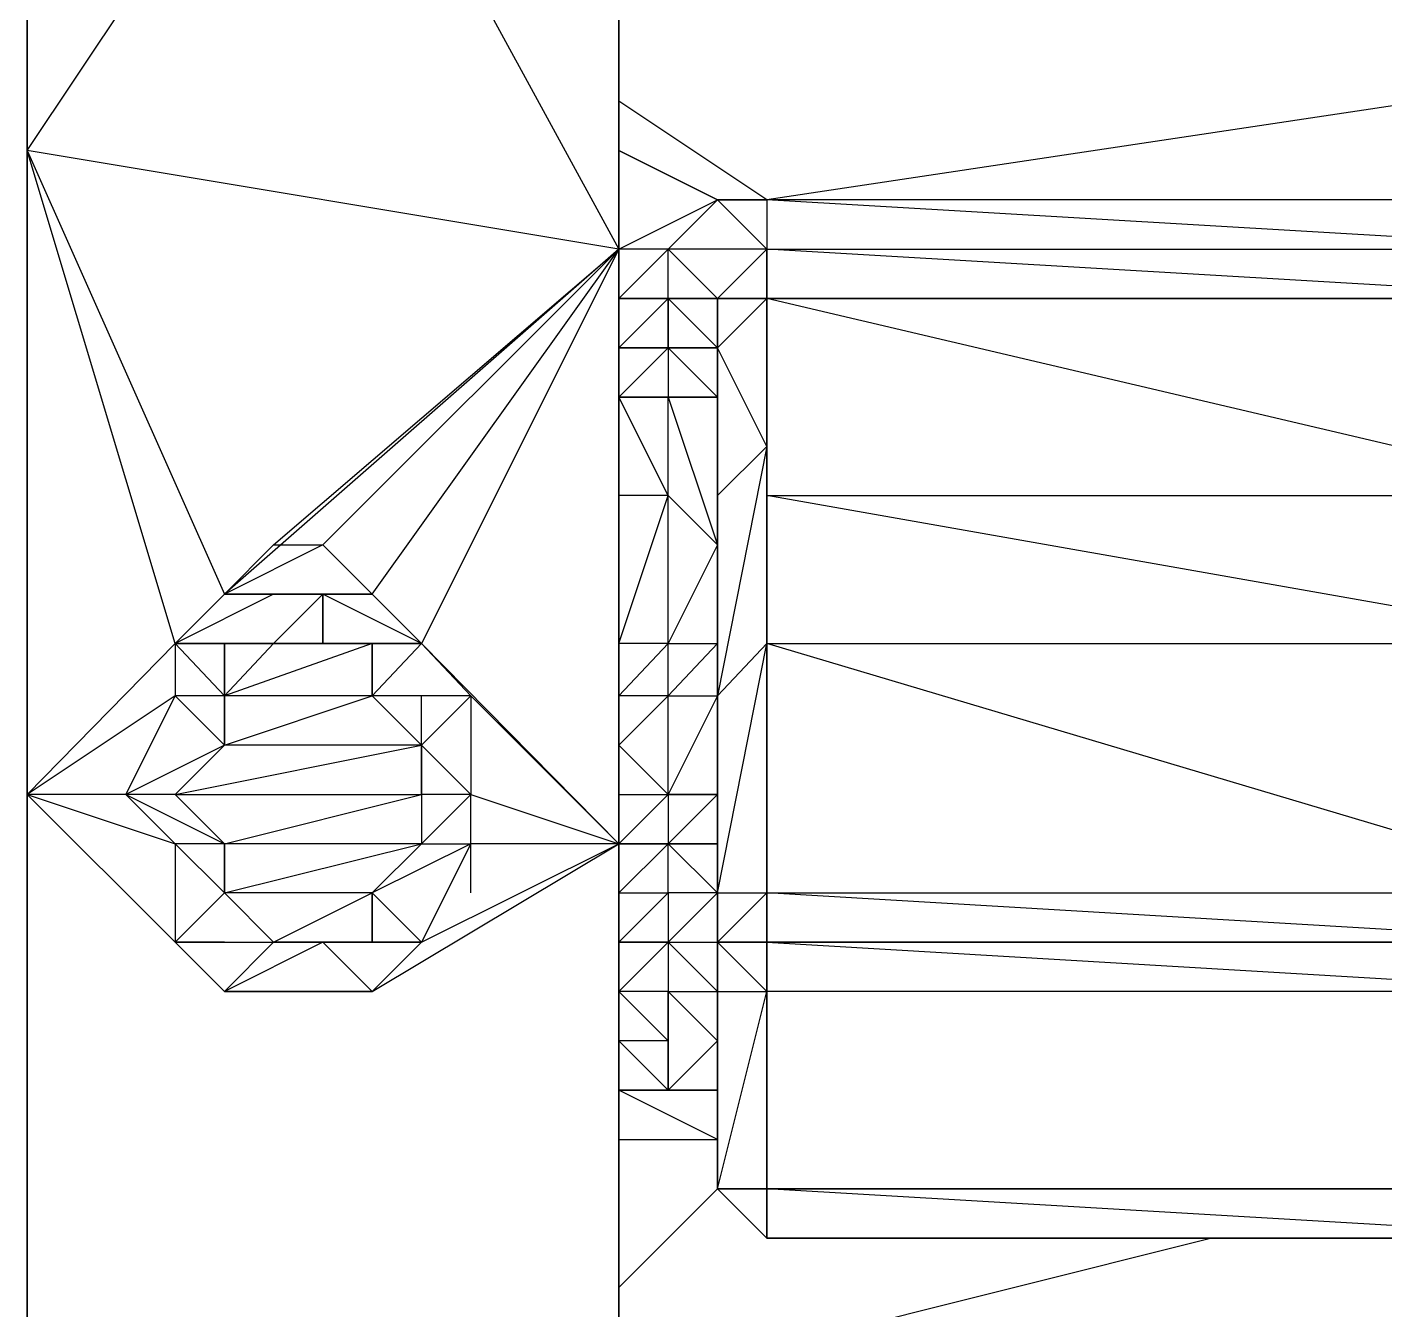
# Model space of a CAD drawing. Extents: x 0 to 75, y 0 to 130.
# Drawn here: x 26.61 to 39.24, y 47.56 to 59.49 of the extents above; entities that cross this region are included whole.
import ezdxf

# ---------------------------------------------------------------- set-up
doc = ezdxf.new("R2010")
doc.units = 0

# ---------------------------------------------------------------- blocks, each defined once
blk = doc.blocks.new('ezc100-1')
at = {"extrusion": (0, -2e-16, -1)}
for p, q in [((-23727.878, 27709.193), (-23727.878, 27680.262)), ((-23727.878, 27692.676), (-23727.878, 27698.64)), ((-23727.878, 27692.676), (-23727.878, 27698.64)), ((-23722.372, 27691.759), (-23722.372, 27697.264)), ((-23722.372, 27697.264), (-23722.372, 27691.759)), ((-23727.878, 27692.676), (-23725.125, 27696.805)), ((-23725.125, 27696.805), (-23722.372, 27691.759)), ((-23711.82, 27693.594), (-23720.996, 27692.217)), ((-23720.996, 27692.217), (-23722.372, 27693.135)), ((-23727.878, 27686.685), (-23727.878, 27692.676)), ((-23727.878, 27692.676), (-23726.042, 27688.547)), ((-23726.501, 27688.088), (-23727.878, 27692.676)), ((-23722.372, 27691.759), (-23727.878, 27692.676)), ((-23727.878, 27686.685), (-23727.878, 27692.676)), ((-23722.372, 27692.676), (-23721.454, 27692.217)), ((-23721.454, 27692.217), (-23722.372, 27692.676)), ((-23722.372, 27691.759), (-23721.454, 27692.217)), ((-23721.454, 27692.217), (-23721.913, 27691.759)), ((-23721.913, 27691.759), (-23721.454, 27692.217)), ((-23721.454, 27692.217), (-23721.913, 27691.759)), ((-23721.454, 27692.217), (-23720.996, 27691.759)), ((-23720.996, 27691.759), (-23721.454, 27692.217)), ((-23721.454, 27692.217), (-23720.996, 27692.217)), ((-23720.996, 27692.217), (-23721.454, 27692.217)), ((-23721.454, 27692.217), (-23721.454, 27692.217)), ((-23720.996, 27692.217), (-23720.996, 27691.759)), ((-23713.196, 27691.759), (-23720.996, 27692.217)), ((-23713.196, 27692.217), (-23720.996, 27692.217)), ((-23722.372, 27691.759), (-23726.042, 27688.547)), ((-23725.584, 27689.006), (-23722.372, 27691.759)), ((-23725.125, 27689.006), (-23722.372, 27691.759)), ((-23722.372, 27691.759), (-23725.125, 27689.006)), ((-23724.666, 27688.547), (-23722.372, 27691.759)), ((-23722.372, 27691.759), (-23724.207, 27688.088)), ((-23722.372, 27691.3), (-23721.913, 27691.759)), ((-23721.913, 27691.759), (-23722.372, 27691.3)), ((-23721.913, 27691.759), (-23722.372, 27691.759)), ((-23722.372, 27686.226), (-23722.372, 27691.759)), ((-23722.372, 27691.759), (-23722.372, 27686.226)), ((-23722.372, 27691.759), (-23722.372, 27691.759)), ((-23722.372, 27691.759), (-23722.372, 27691.759)), ((-23722.372, 27691.759), (-23722.372, 27691.759)), ((-23721.454, 27691.3), (-23721.913, 27691.759)), ((-23721.913, 27691.759), (-23721.454, 27691.3)), ((-23721.913, 27691.3), (-23721.913, 27691.759)), ((-23720.996, 27691.759), (-23721.913, 27691.759)), ((-23721.913, 27691.759), (-23721.454, 27691.3)), ((-23721.454, 27691.3), (-23720.996, 27691.759)), ((-23720.996, 27691.759), (-23720.996, 27691.3)), ((-23720.996, 27691.3), (-23720.996, 27691.759)), ((-23720.996, 27691.759), (-23720.996, 27691.759)), ((-23720.996, 27691.759), (-23720.996, 27691.3)), ((-23713.196, 27691.3), (-23720.996, 27691.759)), ((-23720.996, 27691.759), (-23713.196, 27691.759)), ((-23722.372, 27690.382), (-23722.372, 27691.3)), ((-23722.372, 27691.3), (-23722.372, 27690.382)), ((-23722.372, 27691.3), (-23721.913, 27691.3)), ((-23721.913, 27691.3), (-23722.372, 27691.3)), ((-23722.372, 27691.3), (-23722.372, 27690.841)), ((-23722.372, 27690.841), (-23722.372, 27691.3)), ((-23722.372, 27691.3), (-23722.372, 27691.3)), ((-23722.372, 27690.841), (-23721.913, 27691.3)), ((-23721.913, 27691.3), (-23721.913, 27690.841)), ((-23721.913, 27690.841), (-23721.913, 27691.3)), ((-23721.913, 27691.3), (-23721.454, 27690.841)), ((-23721.454, 27690.841), (-23721.913, 27691.3)), ((-23721.913, 27691.3), (-23721.454, 27691.3)), ((-23721.454, 27691.3), (-23721.913, 27691.3)), ((-23721.454, 27690.841), (-23721.454, 27691.3)), ((-23721.454, 27691.3), (-23721.454, 27690.841)), ((-23721.454, 27691.3), (-23721.454, 27690.841)), ((-23721.454, 27690.841), (-23720.996, 27691.3)), ((-23720.996, 27691.3), (-23721.454, 27691.3)), ((-23720.996, 27691.3), (-23721.454, 27691.3)), ((-23721.454, 27691.3), (-23720.996, 27691.3)), ((-23720.996, 27689.923), (-23720.996, 27691.3)), ((-23720.996, 27691.3), (-23720.996, 27689.923)), ((-23720.996, 27691.3), (-23720.996, 27689.465)), ((-23713.196, 27689.465), (-23720.996, 27691.3)), ((-23720.996, 27691.3), (-23720.996, 27691.3)), ((-23720.996, 27691.3), (-23713.196, 27691.3)), ((-23713.196, 27691.3), (-23720.996, 27691.3)), ((-23720.996, 27691.3), (-23713.196, 27691.3)), ((-23721.913, 27690.841), (-23722.372, 27690.382)), ((-23722.372, 27690.382), (-23722.372, 27690.841)), ((-23722.372, 27690.841), (-23721.913, 27690.841)), ((-23721.913, 27690.841), (-23722.372, 27690.841)), ((-23721.913, 27690.841), (-23721.913, 27690.382)), ((-23721.454, 27690.382), (-23721.913, 27690.841)), ((-23721.913, 27690.841), (-23721.454, 27690.841)), ((-23721.454, 27690.841), (-23721.913, 27690.841)), ((-23721.454, 27690.841), (-23721.913, 27690.841)), ((-23721.454, 27690.841), (-23721.913, 27690.841)), ((-23721.913, 27690.841), (-23721.454, 27690.841)), ((-23721.454, 27689.006), (-23721.454, 27690.841)), ((-23721.454, 27690.841), (-23721.454, 27689.465)), ((-23721.454, 27689.465), (-23721.454, 27690.841)), ((-23720.996, 27689.923), (-23721.454, 27690.841)), ((-23721.454, 27690.382), (-23721.454, 27690.841)), ((-23721.454, 27690.382), (-23721.454, 27690.841)), ((-23721.454, 27690.841), (-23721.454, 27690.382)), ((-23721.454, 27690.841), (-23721.454, 27690.841)), ((-23721.454, 27690.841), (-23721.454, 27690.841)), ((-23722.372, 27690.382), (-23722.372, 27689.465)), ((-23722.372, 27689.465), (-23722.372, 27690.382)), ((-23721.913, 27689.465), (-23722.372, 27690.382)), ((-23722.372, 27690.382), (-23722.372, 27690.382)), ((-23722.372, 27690.382), (-23721.913, 27690.382)), ((-23721.913, 27690.382), (-23722.372, 27690.382)), ((-23721.913, 27690.382), (-23721.454, 27690.382)), ((-23721.913, 27689.465), (-23721.913, 27690.382)), ((-23721.913, 27690.382), (-23721.454, 27689.006)), ((-23721.913, 27690.382), (-23721.454, 27690.382)), ((-23721.454, 27690.382), (-23721.913, 27690.382)), ((-23721.913, 27690.382), (-23721.454, 27690.382)), ((-23721.454, 27690.382), (-23721.454, 27689.006)), ((-23721.454, 27689.006), (-23721.454, 27690.382)), ((-23721.454, 27690.382), (-23721.454, 27689.006)), ((-23721.454, 27690.382), (-23721.454, 27689.006)), ((-23721.454, 27689.006), (-23721.454, 27690.382)), ((-23721.454, 27690.382), (-23721.454, 27690.382)), ((-23720.996, 27689.923), (-23721.454, 27687.602)), ((-23721.454, 27689.465), (-23720.996, 27689.923)), ((-23720.996, 27689.923), (-23720.996, 27689.923)), ((-23720.996, 27688.088), (-23720.996, 27689.923)), ((-23720.996, 27689.923), (-23720.996, 27689.465)), ((-23722.372, 27688.547), (-23722.372, 27689.465)), ((-23722.372, 27689.465), (-23722.372, 27688.088)), ((-23722.372, 27688.088), (-23721.913, 27689.465)), ((-23721.913, 27689.465), (-23722.372, 27689.465)), ((-23721.913, 27688.088), (-23721.913, 27689.465)), ((-23721.454, 27689.006), (-23721.913, 27689.465)), ((-23721.454, 27689.465), (-23721.454, 27689.006)), ((-23721.454, 27687.602), (-23721.454, 27689.465)), ((-23720.996, 27689.465), (-23720.996, 27688.088)), ((-23720.996, 27689.465), (-23720.996, 27689.465)), ((-23713.196, 27688.088), (-23720.996, 27689.465)), ((-23720.996, 27689.465), (-23720.996, 27688.088)), ((-23720.996, 27689.465), (-23713.196, 27689.465)), ((-23726.042, 27688.547), (-23725.584, 27689.006)), ((-23725.125, 27689.006), (-23726.042, 27688.547)), ((-23726.042, 27688.547), (-23725.584, 27689.006)), ((-23726.042, 27688.547), (-23725.584, 27689.006)), ((-23725.584, 27689.006), (-23725.125, 27689.006)), ((-23725.584, 27689.006), (-23725.125, 27689.006)), ((-23724.666, 27688.547), (-23725.125, 27689.006)), ((-23725.125, 27689.006), (-23724.666, 27688.547)), ((-23721.454, 27689.006), (-23721.913, 27688.088)), ((-23721.454, 27687.144), (-23721.454, 27689.006)), ((-23721.454, 27687.602), (-23721.454, 27689.006)), ((-23721.454, 27687.144), (-23721.454, 27689.006)), ((-23721.454, 27689.006), (-23721.454, 27689.006)), ((-23721.454, 27688.088), (-23721.454, 27689.006)), ((-23721.454, 27689.006), (-23721.454, 27687.602)), ((-23725.584, 27688.547), (-23726.501, 27688.088)), ((-23726.042, 27688.547), (-23726.501, 27688.088)), ((-23724.666, 27688.547), (-23726.042, 27688.547)), ((-23726.042, 27688.547), (-23725.125, 27688.547)), ((-23725.125, 27688.547), (-23725.584, 27688.088)), ((-23725.584, 27688.088), (-23725.125, 27688.547)), ((-23725.125, 27688.088), (-23725.125, 27688.547)), ((-23725.125, 27688.547), (-23725.125, 27688.088)), ((-23724.207, 27688.088), (-23725.125, 27688.547)), ((-23725.125, 27688.547), (-23724.666, 27688.547)), ((-23724.207, 27688.088), (-23724.666, 27688.547)), ((-23722.372, 27687.602), (-23722.372, 27688.547)), ((-23722.372, 27688.547), (-23722.372, 27688.088)), ((-23727.878, 27686.685), (-23726.501, 27688.088)), ((-23726.501, 27688.088), (-23725.584, 27688.088)), ((-23725.584, 27688.088), (-23726.501, 27688.088)), ((-23726.501, 27688.088), (-23726.042, 27687.602)), ((-23726.501, 27688.088), (-23726.501, 27687.602)), ((-23725.584, 27688.088), (-23726.042, 27688.088)), ((-23726.042, 27688.088), (-23726.042, 27687.602)), ((-23726.042, 27687.602), (-23726.042, 27688.088)), ((-23726.042, 27688.088), (-23725.584, 27688.088)), ((-23724.666, 27688.088), (-23726.042, 27687.602)), ((-23726.042, 27687.602), (-23725.584, 27688.088)), ((-23725.125, 27688.088), (-23725.584, 27688.088)), ((-23724.666, 27688.088), (-23725.584, 27688.088)), ((-23725.584, 27688.088), (-23725.125, 27688.088)), ((-23724.666, 27688.088), (-23725.125, 27688.088)), ((-23725.125, 27688.088), (-23724.666, 27688.088)), ((-23724.207, 27688.088), (-23725.125, 27688.088)), ((-23725.125, 27688.088), (-23724.666, 27688.088)), ((-23724.666, 27687.602), (-23724.666, 27688.088)), ((-23724.666, 27688.088), (-23724.666, 27687.602)), ((-23724.666, 27687.602), (-23724.666, 27688.088)), ((-23724.666, 27688.088), (-23724.207, 27688.088)), ((-23724.666, 27687.602), (-23724.207, 27688.088)), ((-23724.207, 27688.088), (-23724.207, 27688.088)), ((-23722.372, 27686.226), (-23724.207, 27688.088)), ((-23724.207, 27688.088), (-23723.748, 27687.602)), ((-23722.372, 27687.602), (-23721.913, 27688.088)), ((-23721.913, 27688.088), (-23722.372, 27688.088)), ((-23722.372, 27688.088), (-23722.372, 27687.602)), ((-23721.913, 27687.602), (-23721.913, 27688.088)), ((-23721.913, 27688.088), (-23721.454, 27688.088)), ((-23721.454, 27688.088), (-23721.913, 27687.602)), ((-23721.454, 27685.767), (-23720.996, 27688.088)), ((-23720.996, 27688.088), (-23721.454, 27687.602)), ((-23721.454, 27687.602), (-23721.454, 27688.088)), ((-23720.996, 27685.767), (-23720.996, 27688.088)), ((-23720.996, 27688.088), (-23720.996, 27685.767)), ((-23720.996, 27688.088), (-23720.996, 27685.767)), ((-23713.196, 27685.767), (-23720.996, 27688.088)), ((-23720.996, 27688.088), (-23713.196, 27688.088)), ((-23726.501, 27687.602), (-23727.878, 27686.685)), ((-23726.501, 27687.602), (-23726.96, 27686.685)), ((-23726.96, 27686.685), (-23726.501, 27687.602)), ((-23726.042, 27687.602), (-23726.501, 27687.602)), ((-23726.501, 27687.602), (-23726.042, 27687.144)), ((-23726.501, 27687.602), (-23726.501, 27687.602)), ((-23726.042, 27687.144), (-23726.042, 27687.602)), ((-23726.042, 27687.602), (-23726.042, 27687.144)), ((-23724.666, 27687.602), (-23726.042, 27687.602)), ((-23726.042, 27687.602), (-23726.042, 27687.144)), ((-23726.042, 27687.144), (-23724.666, 27687.602)), ((-23724.207, 27687.602), (-23724.666, 27687.602)), ((-23724.666, 27687.602), (-23724.207, 27687.144)), ((-23723.748, 27687.602), (-23724.666, 27687.602)), ((-23724.207, 27687.144), (-23724.207, 27687.602)), ((-23724.207, 27687.144), (-23723.748, 27687.602)), ((-23723.748, 27687.602), (-23723.748, 27686.685)), ((-23722.372, 27686.226), (-23723.748, 27687.602)), ((-23723.748, 27687.602), (-23723.748, 27686.685)), ((-23722.372, 27687.144), (-23722.372, 27687.602)), ((-23722.372, 27687.602), (-23722.372, 27687.144)), ((-23722.372, 27687.144), (-23721.913, 27687.602)), ((-23721.913, 27687.602), (-23722.372, 27687.602)), ((-23721.454, 27687.602), (-23721.913, 27686.685)), ((-23721.913, 27686.685), (-23721.913, 27687.602)), ((-23721.913, 27687.602), (-23721.454, 27687.602)), ((-23721.454, 27687.602), (-23721.454, 27685.767)), ((-23721.454, 27687.144), (-23721.454, 27687.602)), ((-23721.454, 27686.685), (-23721.454, 27687.602)), ((-23721.454, 27687.602), (-23721.454, 27686.226)), ((-23726.042, 27687.144), (-23726.96, 27686.685)), ((-23726.042, 27687.144), (-23726.501, 27686.685)), ((-23726.501, 27686.685), (-23724.207, 27687.144)), ((-23726.042, 27687.144), (-23726.501, 27686.685)), ((-23724.207, 27687.144), (-23726.042, 27687.144)), ((-23724.207, 27686.685), (-23724.207, 27687.144)), ((-23724.207, 27687.144), (-23724.207, 27686.685)), ((-23723.748, 27686.685), (-23724.207, 27687.144)), ((-23722.372, 27686.685), (-23722.372, 27687.144)), ((-23722.372, 27687.144), (-23722.372, 27686.226)), ((-23722.372, 27686.226), (-23722.372, 27687.144)), ((-23722.372, 27685.308), (-23722.372, 27687.144)), ((-23722.372, 27687.144), (-23722.372, 27685.767)), ((-23721.913, 27686.685), (-23722.372, 27687.144)), ((-23722.372, 27687.144), (-23722.372, 27686.685)), ((-23721.454, 27685.767), (-23721.454, 27687.144)), ((-23721.454, 27684.85), (-23721.454, 27687.144)), ((-23721.454, 27684.85), (-23721.454, 27687.144)), ((-23726.96, 27686.685), (-23727.878, 27686.685)), ((-23727.878, 27686.685), (-23726.501, 27686.226)), ((-23726.501, 27685.308), (-23727.878, 27686.685)), ((-23727.878, 27686.685), (-23727.878, 27680.721)), ((-23727.878, 27680.721), (-23727.878, 27686.685)), ((-23726.501, 27686.685), (-23726.96, 27686.685)), ((-23726.96, 27686.685), (-23726.042, 27686.226)), ((-23726.96, 27686.685), (-23726.501, 27686.226)), ((-23726.501, 27686.226), (-23726.96, 27686.685)), ((-23726.501, 27686.685), (-23726.042, 27686.226)), ((-23726.042, 27686.226), (-23726.501, 27686.685)), ((-23726.501, 27686.685), (-23724.207, 27686.685)), ((-23726.042, 27686.226), (-23724.207, 27686.685)), ((-23724.207, 27686.685), (-23724.207, 27686.226)), ((-23723.748, 27686.685), (-23724.207, 27686.685)), ((-23724.207, 27686.685), (-23724.207, 27686.226)), ((-23724.207, 27686.226), (-23723.748, 27686.685)), ((-23723.748, 27686.685), (-23723.748, 27686.685)), ((-23723.748, 27686.226), (-23723.748, 27686.685)), ((-23723.748, 27686.226), (-23723.748, 27686.685)), ((-23723.748, 27686.685), (-23722.372, 27686.226)), ((-23722.372, 27686.685), (-23721.913, 27686.685)), ((-23722.372, 27686.685), (-23721.913, 27686.685)), ((-23721.913, 27686.685), (-23722.372, 27686.226)), ((-23722.372, 27686.226), (-23722.372, 27686.685)), ((-23721.913, 27686.685), (-23721.454, 27686.685)), ((-23721.454, 27686.685), (-23721.913, 27686.685)), ((-23721.913, 27686.685), (-23721.913, 27686.685)), ((-23721.454, 27686.685), (-23721.913, 27686.685)), ((-23721.913, 27686.685), (-23721.913, 27686.226)), ((-23721.913, 27686.226), (-23721.454, 27686.685)), ((-23721.454, 27686.226), (-23721.454, 27686.685)), ((-23726.042, 27686.226), (-23726.501, 27686.226)), ((-23726.501, 27686.226), (-23726.501, 27685.767)), ((-23726.501, 27686.226), (-23726.501, 27685.308)), ((-23726.501, 27686.226), (-23726.042, 27685.767)), ((-23726.501, 27686.226), (-23726.501, 27685.308)), ((-23726.042, 27686.226), (-23726.042, 27685.767)), ((-23726.042, 27685.767), (-23726.042, 27686.226)), ((-23726.042, 27685.767), (-23724.207, 27686.226)), ((-23724.207, 27686.226), (-23726.042, 27686.226)), ((-23723.748, 27686.226), (-23724.666, 27685.767)), ((-23724.666, 27685.767), (-23724.207, 27686.226)), ((-23724.666, 27685.767), (-23724.207, 27686.226)), ((-23724.207, 27686.226), (-23724.666, 27685.767)), ((-23724.666, 27684.85), (-23722.372, 27686.226)), ((-23724.207, 27686.226), (-23723.748, 27686.226)), ((-23723.748, 27686.226), (-23724.207, 27685.308)), ((-23724.207, 27685.308), (-23722.372, 27686.226)), ((-23723.748, 27685.767), (-23723.748, 27686.226)), ((-23722.372, 27686.226), (-23723.748, 27686.226)), ((-23722.372, 27686.226), (-23721.913, 27686.226)), ((-23721.913, 27686.226), (-23722.372, 27686.226)), ((-23722.372, 27686.226), (-23722.372, 27685.767)), ((-23722.372, 27685.767), (-23721.913, 27686.226)), ((-23721.913, 27686.226), (-23722.372, 27686.226)), ((-23722.372, 27680.262), (-23722.372, 27686.226)), ((-23722.372, 27686.226), (-23722.372, 27680.262)), ((-23722.372, 27686.226), (-23722.372, 27686.226)), ((-23722.372, 27686.226), (-23722.372, 27686.226)), ((-23721.913, 27685.767), (-23721.913, 27686.226)), ((-23721.454, 27685.767), (-23721.913, 27686.226)), ((-23721.913, 27686.226), (-23721.454, 27686.226)), ((-23721.454, 27686.226), (-23721.913, 27686.226)), ((-23721.454, 27685.767), (-23721.454, 27686.226)), ((-23721.454, 27686.226), (-23721.454, 27684.85)), ((-23721.454, 27685.767), (-23721.454, 27686.226)), ((-23721.454, 27686.226), (-23721.454, 27685.767)), ((-23726.042, 27685.767), (-23726.501, 27685.308)), ((-23726.042, 27685.767), (-23725.584, 27685.308)), ((-23724.666, 27685.767), (-23726.042, 27685.767)), ((-23725.584, 27685.308), (-23726.042, 27685.767)), ((-23726.042, 27685.767), (-23725.584, 27685.308)), ((-23725.584, 27685.308), (-23724.666, 27685.767)), ((-23724.666, 27685.767), (-23724.207, 27685.308)), ((-23724.666, 27685.308), (-23724.666, 27685.767)), ((-23724.666, 27685.767), (-23724.666, 27685.308)), ((-23724.666, 27685.308), (-23724.666, 27685.767)), ((-23721.913, 27685.767), (-23722.372, 27685.308)), ((-23722.372, 27685.308), (-23722.372, 27685.767)), ((-23722.372, 27685.767), (-23721.913, 27685.767)), ((-23721.454, 27685.767), (-23721.913, 27685.767)), ((-23721.454, 27685.767), (-23721.913, 27685.767)), ((-23721.913, 27685.767), (-23721.913, 27685.308)), ((-23721.913, 27685.308), (-23721.454, 27685.767)), ((-23721.454, 27684.85), (-23721.454, 27685.767)), ((-23721.454, 27685.767), (-23720.996, 27685.767)), ((-23720.996, 27685.767), (-23721.454, 27685.308)), ((-23721.454, 27685.308), (-23721.454, 27685.767)), ((-23721.454, 27685.308), (-23721.454, 27685.767)), ((-23721.454, 27684.85), (-23721.454, 27685.767)), ((-23721.454, 27685.308), (-23720.996, 27685.767)), ((-23720.996, 27685.767), (-23720.996, 27685.308)), ((-23720.996, 27685.308), (-23720.996, 27685.767)), ((-23720.996, 27685.767), (-23720.996, 27685.308)), ((-23720.996, 27685.308), (-23720.996, 27685.767)), ((-23713.196, 27685.308), (-23720.996, 27685.767)), ((-23720.996, 27685.767), (-23720.996, 27685.767)), ((-23720.996, 27685.767), (-23713.196, 27685.767)), ((-23726.501, 27685.308), (-23725.584, 27685.308)), ((-23726.042, 27685.308), (-23726.501, 27685.308)), ((-23726.501, 27685.308), (-23725.584, 27685.308)), ((-23726.501, 27685.308), (-23726.042, 27684.85)), ((-23725.584, 27685.308), (-23726.042, 27684.85)), ((-23725.125, 27685.308), (-23726.042, 27684.85)), ((-23725.584, 27685.308), (-23725.125, 27685.308)), ((-23725.125, 27685.308), (-23725.584, 27685.308)), ((-23725.584, 27685.308), (-23724.666, 27685.308)), ((-23724.666, 27685.308), (-23725.584, 27685.308)), ((-23725.584, 27685.308), (-23725.584, 27685.308)), ((-23725.125, 27685.308), (-23724.666, 27685.308)), ((-23725.125, 27685.308), (-23724.666, 27685.308)), ((-23724.666, 27685.308), (-23725.125, 27685.308)), ((-23724.666, 27684.85), (-23725.125, 27685.308)), ((-23725.125, 27685.308), (-23724.207, 27685.308)), ((-23724.666, 27684.85), (-23725.125, 27685.308)), ((-23724.207, 27685.308), (-23724.666, 27685.308)), ((-23724.207, 27685.308), (-23724.666, 27684.85)), ((-23722.372, 27685.308), (-23721.913, 27685.308)), ((-23721.913, 27685.308), (-23722.372, 27685.308)), ((-23722.372, 27685.308), (-23722.372, 27684.85)), ((-23722.372, 27684.85), (-23722.372, 27685.308)), ((-23722.372, 27685.308), (-23721.913, 27685.308)), ((-23721.913, 27685.308), (-23722.372, 27685.308)), ((-23722.372, 27685.308), (-23722.372, 27685.308)), ((-23722.372, 27684.85), (-23722.372, 27685.308)), ((-23722.372, 27685.308), (-23721.913, 27685.308)), ((-23721.913, 27685.308), (-23722.372, 27684.85)), ((-23721.454, 27684.85), (-23721.913, 27685.308)), ((-23721.913, 27685.308), (-23721.454, 27685.308)), ((-23721.454, 27684.85), (-23721.913, 27685.308)), ((-23721.913, 27685.308), (-23721.913, 27684.85)), ((-23721.454, 27685.308), (-23721.454, 27684.85)), ((-23721.454, 27685.308), (-23721.454, 27684.85)), ((-23721.454, 27684.85), (-23721.454, 27685.308)), ((-23721.454, 27684.85), (-23721.454, 27685.308)), ((-23721.454, 27685.308), (-23721.454, 27684.85)), ((-23720.996, 27684.85), (-23721.454, 27685.308)), ((-23721.454, 27685.308), (-23720.996, 27685.308)), ((-23720.996, 27685.308), (-23721.454, 27685.308)), ((-23720.996, 27685.308), (-23713.196, 27685.308)), ((-23713.196, 27685.308), (-23720.996, 27685.308)), ((-23713.196, 27685.308), (-23720.996, 27685.308)), ((-23720.996, 27684.85), (-23720.996, 27685.308)), ((-23720.996, 27685.308), (-23720.996, 27684.85)), ((-23720.996, 27684.85), (-23720.996, 27685.308)), ((-23720.996, 27685.308), (-23713.196, 27684.85)), ((-23726.042, 27684.85), (-23725.584, 27684.85)), ((-23725.584, 27684.85), (-23726.042, 27684.85)), ((-23726.042, 27684.85), (-23724.666, 27684.85)), ((-23725.584, 27684.85), (-23725.125, 27684.85)), ((-23725.584, 27684.85), (-23725.125, 27684.85)), ((-23725.125, 27684.85), (-23725.584, 27684.85)), ((-23725.584, 27684.85), (-23725.125, 27684.85)), ((-23724.666, 27684.85), (-23725.584, 27684.85)), ((-23725.125, 27684.85), (-23724.666, 27684.85)), ((-23725.125, 27684.85), (-23724.666, 27684.85)), ((-23722.372, 27684.391), (-23722.372, 27684.85)), ((-23722.372, 27684.85), (-23721.913, 27684.391)), ((-23721.913, 27684.85), (-23722.372, 27684.85)), ((-23722.372, 27684.85), (-23721.913, 27684.391)), ((-23721.913, 27684.391), (-23721.913, 27684.85)), ((-23721.913, 27684.85), (-23721.454, 27684.85)), ((-23721.454, 27684.391), (-23721.913, 27684.85)), ((-23721.913, 27684.85), (-23721.913, 27683.932)), ((-23721.454, 27683.014), (-23721.454, 27684.85)), ((-23721.454, 27684.85), (-23721.454, 27683.473)), ((-23721.454, 27683.014), (-23720.996, 27684.85)), ((-23721.454, 27683.473), (-23721.454, 27684.85)), ((-23721.454, 27683.473), (-23721.454, 27684.85)), ((-23721.454, 27684.85), (-23720.996, 27684.85)), ((-23713.196, 27684.85), (-23720.996, 27684.85)), ((-23720.996, 27684.85), (-23720.996, 27683.014)), ((-23720.996, 27684.85), (-23720.996, 27683.014)), ((-23720.996, 27683.014), (-23720.996, 27684.85)), ((-23720.996, 27684.85), (-23720.996, 27684.85)), ((-23721.913, 27684.391), (-23722.372, 27684.391)), ((-23721.913, 27683.932), (-23722.372, 27684.391)), ((-23722.372, 27684.391), (-23722.372, 27683.932)), ((-23721.913, 27683.932), (-23721.913, 27684.391)), ((-23721.913, 27683.932), (-23721.454, 27684.391)), ((-23721.454, 27684.391), (-23721.454, 27683.932)), ((-23721.454, 27683.932), (-23722.372, 27683.932)), ((-23722.372, 27683.932), (-23721.913, 27683.932)), ((-23721.454, 27683.473), (-23722.372, 27683.932)), ((-23722.372, 27683.932), (-23721.454, 27683.932)), ((-23721.454, 27683.932), (-23721.913, 27683.932)), ((-23722.372, 27683.473), (-23721.454, 27683.473)), ((-23721.454, 27683.473), (-23721.454, 27683.014)), ((-23721.454, 27683.014), (-23721.454, 27683.473)), ((-23722.372, 27682.097), (-23721.454, 27683.014)), ((-23720.996, 27683.014), (-23721.454, 27683.014)), ((-23721.454, 27683.014), (-23720.996, 27682.556)), ((-23720.996, 27682.556), (-23721.454, 27683.014)), ((-23721.454, 27683.014), (-23720.996, 27683.014)), ((-23720.996, 27683.014), (-23721.454, 27683.014)), ((-23721.454, 27683.014), (-23720.996, 27682.556)), ((-23720.996, 27682.556), (-23721.454, 27683.014)), ((-23720.996, 27682.556), (-23720.996, 27683.014)), ((-23720.996, 27683.014), (-23720.996, 27682.556)), ((-23720.996, 27683.014), (-23720.996, 27682.556)), ((-23713.196, 27682.556), (-23720.996, 27683.014)), ((-23720.996, 27683.014), (-23713.196, 27683.014)), ((-23720.996, 27683.014), (-23713.196, 27683.014)), ((-23713.196, 27683.014), (-23720.996, 27683.014)), ((-23722.372, 27681.179), (-23716.867, 27682.556)), ((-23713.196, 27682.556), (-23720.996, 27682.556)), ((-23720.996, 27682.556), (-23713.196, 27682.556)), ((-23713.196, 27682.556), (-23720.996, 27682.556))]:
    blk.add_line(p, q, dxfattribs=at)

msp = doc.modelspace()

# ---------------------------------------------------------------- block references
msp.add_blockref('ezc100-1', (23754.487, -27634.329))

doc.saveas('drawing.dxf')
